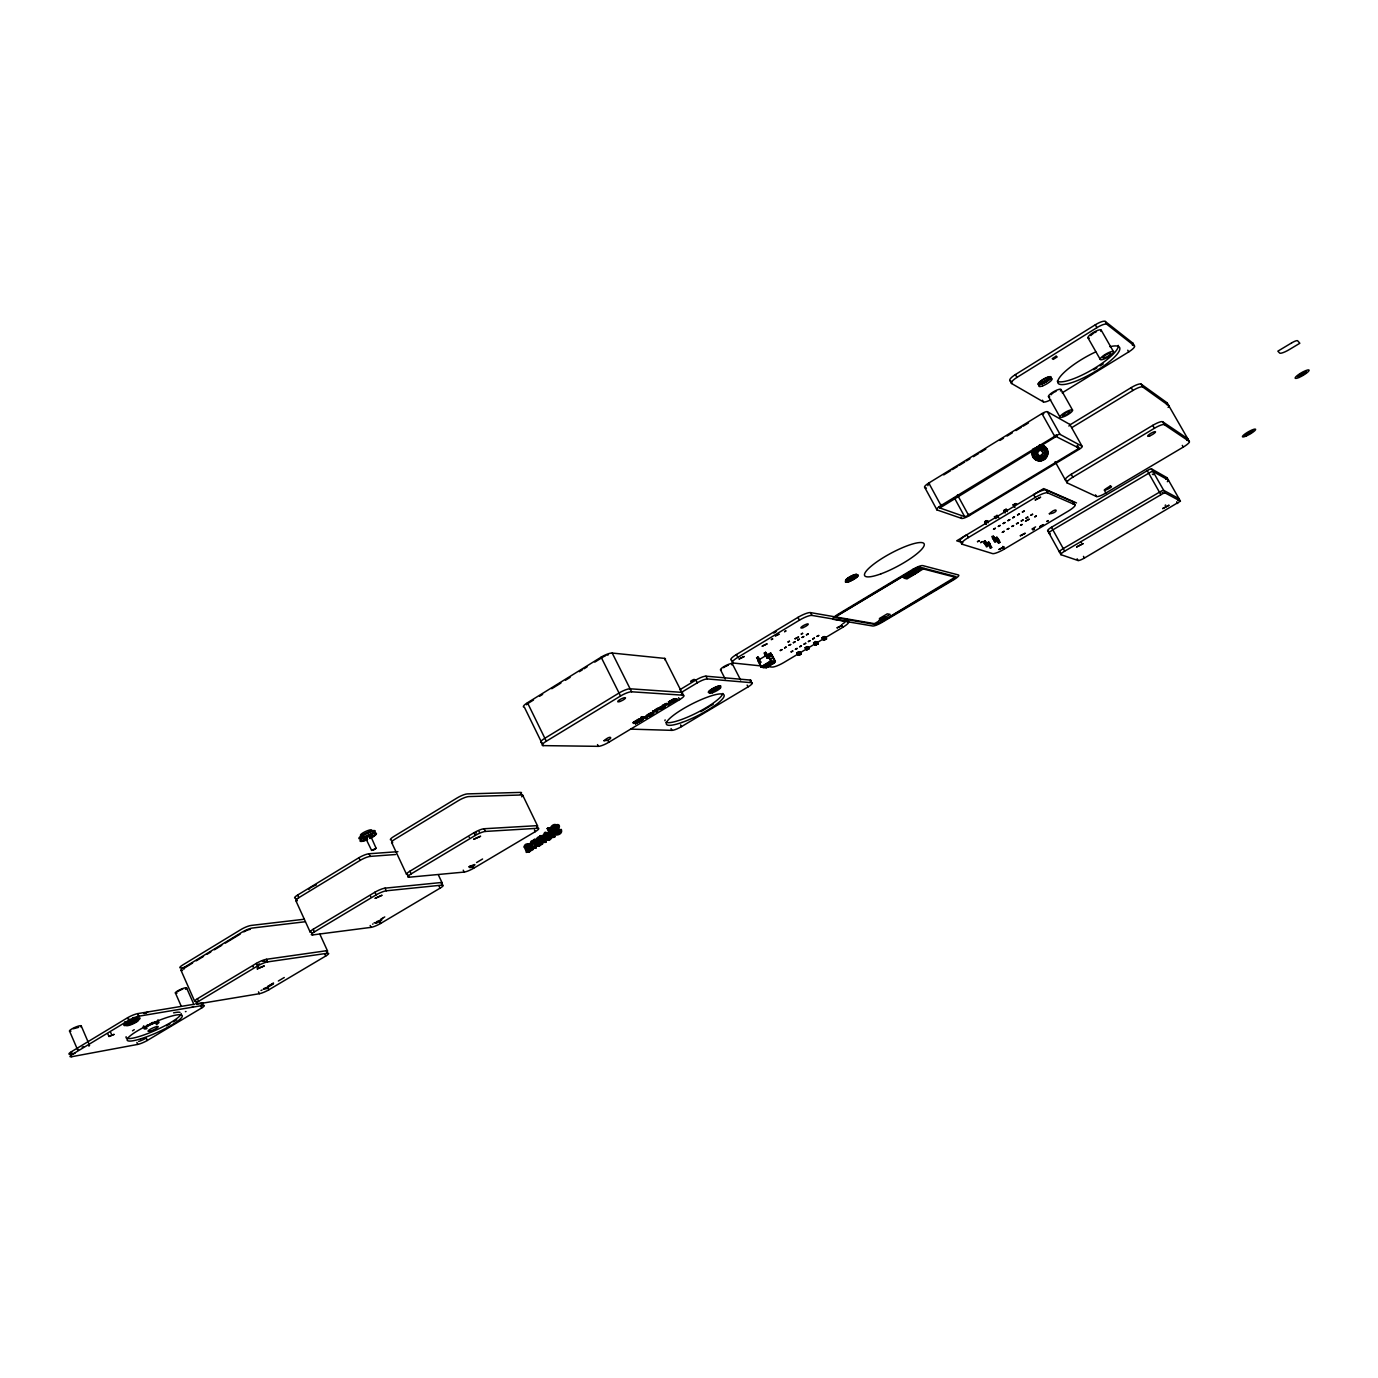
<?xml version="1.0" encoding="UTF-8"?>
<svg xmlns="http://www.w3.org/2000/svg" width="1378" height="1378" viewBox="0 0 1378 1378"><rect width="100%" height="100%" fill="white"/><g stroke="black" fill="none" stroke-linecap="round" stroke-linejoin="round"><path stroke-width="1.5" d="M653.964 713.184L649.606 716.009L646.316 716.457L653.568 712.237M525.38 846.075L525.552 847.194M1029.125 519.299L1025.439 521.142L1029.09 519.179M369.476 836.101L370.665 836.05L376.125 848.297L373.869 849.864L371.595 850.381L365.738 838.358L366.91 837.221M544.103 839.391L547.428 838.479L545.051 838.651C555.627 846.04 543.793 821.581 543.432 838.1M369.27 837.169L370.269 836.446M1039.822 526.568L1043.404 524.605L1039.942 526.672M371.595 850.381L376.125 848.297M546.48 839.219C549.581 842.664 553.87 836.687 550.666 833.914M143.915 1013.519L147.67 1012.124M767.236 666.108L765.548 666.986L767.133 665.97M773.833 633.157L775.194 632.037M768.321 666.435L771.99 663.955L765.031 665.85L771.611 662.611M778.914 634.242L775.297 635.93L778.897 634.121M795.037 638.72L798.534 636.912M798.534 637.136L795.123 638.841M643.354 719.574L635.396 723.777L642.01 720.229M647.247 714.993C651.605 711.031 652.431 714.82 647.608 715.664M654.912 710.342L657.771 708.619L662.043 708.671L659.941 708.568M655.273 711.048L662.043 708.671M662.387 705.846L665.247 704.124L669.501 704.175L667.038 704.055M633.053 722.52L638.651 719.04L641.459 719.247M633.398 723.209L640.736 719.299L634.793 722.503M806.974 646.799L808.92 647.626C807.129 650.812 804.821 646.868 807.939 646.885M1079.06 448.298L966.77 516.113L964.634 516.647L939.865 507.965L1056.065 436.533L1079.06 448.16L1077.51 445.421M154.767 1021.821L152.321 1023.578M652.225 713.201L647.729 715.905L653.293 712.891M652.569 713.925L648.315 715.974L653.396 712.857L652.621 711.203L656.41 712.064L657.22 710.652L655.205 710.548L659.321 708.568M668.278 702.022L673.859 698.853A6.804 1.43 -26.8 0 1 674.255 698.835L675.806 698.922A5.753 1.206 -26.8 0 0 676.891 698.818M668.64 702.728L673.859 698.853M674.255 699.903L671.844 701.54A15.279 3.204 -26.7 0 0 673.653 700.265L673.274 699.576A15.279 3.221 -26.7 0 1 671.344 700.851L670.983 701.092A7.562 1.585 -26.8 0 0 670.431 701.471L669.639 702.108M674.6 700.644L671.448 702.504M634.397 721.848L640.374 718.61M669.57 701.402L673.136 699.559M669.915 702.108L673.497 700.265M977.45 541.571L979.362 540.727M982.273 541.761L980.568 542.674L982.238 541.537M993.504 529.204L995.347 528.187M984.185 543.449L986.183 542.364M995.347 528.446L993.641 529.341M986.252 542.536L984.667 543.518L985.838 542.501M998.292 526.327L1000.135 525.328M1000.135 525.569L998.413 526.482M1003.081 523.468L1004.924 522.451M987.94 544.637C990.455 541.881 988.56 545.585 990.317 548.117L991.609 547.342L990.317 548.117M992.522 538.471L994.52 537.403M1004.993 522.641L1003.218 523.623M994.485 537.661L993.056 538.522L993.9 537.299M1007.886 520.591L1009.73 519.575M1009.798 519.764L1007.973 520.746M1012.692 517.715L1014.535 516.698L1012.813 517.87M1002.323 532.356L1004.045 531.219M1004.114 531.391L1002.357 532.356M1017.515 514.821L1019.358 513.805M1019.427 513.994L1017.636 514.976M1008.851 528.566L1006.991 529.359L1008.782 528.394M1022.338 511.927L1024.198 510.911M1024.181 511.169L1022.493 512.082M1013.588 525.741L1011.728 526.517L1013.519 525.552M1016.447 523.726L1018.273 522.727M1018.359 522.882L1016.568 523.864M1021.201 520.884L1023.027 519.885M1023.079 520.057L1021.322 521.039M1025.973 518.042L1027.799 517.026M1027.85 517.215L1026.042 518.197M1030.744 515.183L1032.57 514.183M1032.622 514.373L1030.899 515.338M78.615 1027.333L73.327 1028.763M759.64 659.304L757.779 660.234L759.588 659.097M765.41 655.446L767.908 654.498M762.516 666.539L764.204 665.66M772.093 655.239L771.112 655.876M764.273 665.832L762.654 666.676M763.119 667.589L764.669 666.556M764.756 666.711L763.154 667.572M765.462 666.831L768.7 664.609M769.355 662.422L771.043 661.561L769.527 662.577M780.206 650.45L781.912 649.555M765.927 667.744L768.218 666.659M769.837 663.335L771.525 662.594M781.981 649.744L780.379 650.605M767.615 667.107L766.099 667.882M772.283 662.749L773.971 661.871M784.564 647.849L786.27 646.954L784.685 648.004M772.748 663.645L774.436 662.784M774.04 662.06L772.421 662.904M774.436 663.025L772.851 663.8M793.28 642.613L794.985 641.717M795.037 641.907L793.435 642.768M979.345 540.744L977.588 541.726M797.638 639.995L799.343 639.099M799.412 639.289L797.793 640.15M802.013 637.377L803.718 636.481M791.075 651.794L792.763 650.933M803.718 636.739L802.134 637.532M806.388 634.741L808.111 633.846M792.763 651.174L791.161 651.949M795.382 649.227L797.07 648.349M808.197 634.018L806.543 634.896M797.07 648.59L795.468 649.382M799.688 646.644L801.376 645.765M641.872 719.902L640.684 720.298L642.768 719.247L633.553 723.467M801.428 645.955L799.774 646.799M803.994 644.06L805.682 643.181M805.751 643.371L804.08 644.215M808.318 641.476L810.006 640.598M810.075 640.787L808.473 641.631M812.658 638.892L814.346 638.014M814.415 638.169L812.796 639.03M816.982 636.291L818.687 635.413M998.602 543.173L996.828 539.676C998.172 536.972 993.762 542.587 999.894 542.398C998.809 537.506 997.414 540.176 995.45 537.644M818.739 635.602L817.102 636.447M1034.757 516.733L1036.187 515.923M1036.273 516.095L1034.895 516.871M669.949 702.866L670.793 702.177A7.562 1.567 -26.8 0 1 671.275 701.85L671.362 700.851M772.679 639.082L771.215 639.599L772.61 638.892M784.599 631.555L786.028 630.814L784.685 631.71M801.204 633.983L802.564 633.26M802.651 633.432L801.393 634.121M928.152 484.694L927.842 485.676M675.203 698.887L676.012 700.231L677.339 699.456L669.725 702.573M670.139 703.28L676.012 700.231M1020.564 525.173L1021.976 524.398M1022.045 524.605L1020.65 525.345M1032.845 529.669L1034.223 528.911M1034.292 529.1L1032.932 529.824M1046.815 521.366L1048.193 520.608M1048.245 520.798L1046.918 521.521M641.545 719.643L640.425 720.091A13.435 2.773 -26.6 0 0 638.496 721.09L637.893 721.417A11.851 2.48 -26.6 0 1 636.085 722.348L634.948 722.744M788.027 641.872L789.405 641.183M789.456 641.356L788.13 642.045M674.066 700.145L674.1 700.093A11.989 2.515 -26.7 0 1 672.343 701.488L671.448 702.039M558.9 829.435C561.518 834.672 552.32 836.136 555.248 830.521A11.592 10.438 86.5 0 1 556.436 829.211L556.815 828.798A10.094 9.06 87.4 0 0 557.935 827.592C559.623 825.198 554.128 824.819 554.232 827.902C547.273 831.279 556.695 821.426 555.558 827.713A10.111 9.078 87.4 0 1 554.438 828.936L554.059 829.332A11.61 10.456 86.5 0 0 552.871 830.658C549.719 837.135 563.55 836.119 561.432 829.763C558.59 828.264 556.178 833.535 557.384 833.724C560.45 833.897 562.069 827.92 557.866 830.038M177.951 991.523L179.726 990.351M761.276 666.952L770.715 661.268L767.425 654.705L765.513 655.618M648.228 715.974L651.863 713.58M988.078 544.792L989.869 543.569L988.457 541.83M998.103 538.953L996.88 539.676M723.588 667.693L725.551 666.384M671.034 701.454L671.999 700.782A11.989 2.515 -26.7 0 0 673.739 699.593L674.497 700.334M989.714 543.983L988.353 544.534L989.662 543.552L988.629 541.881M666.797 704.072L661.991 706.793L662.267 705.415L666.435 703.366M928.548 484.333L929.564 483.592M469.243 866.9C469.829 870.207 481.645 860.251 469.243 866.9A4.806 0.878 -25.6 0 0 470.794 866.004M757.917 660.424L767.425 654.705M771.852 655.205L770.371 656.083M761.173 666.763L770.664 661.061M1165.909 479.217L1167.08 477.735L1151.526 468.882L1149.579 469.295L1051.448 527.292A6.046 1.189 -28.8 0 0 1047.745 530.875L1060.922 554.679L1078.078 560.519A5.891 1.051 -28.7 0 0 1084.417 558.056L1180.446 501.144L1165.202 492.962L1162.929 493.548L1064.677 551.166A6.063 1.12 -28.7 0 0 1060.922 554.679M768.872 666.366L765.806 667.314L775.297 661.612M1167.321 481.714L1168.51 480.233L1152.99 471.448L1151.043 471.879L1052.861 529.841A6.046 1.171 -28.8 0 0 1049.158 533.424L1050.277 533.837M770.388 655.79L772.059 655.032L775.383 661.423L771.353 660.803M540.865 837.738L540.21 839.288L542.467 844.111L539.091 844.869C536.076 841.855 535.026 836.17 540.848 836.601M1177.759 500.042L1179.017 498.647L1163.738 490.379L1161.809 490.826L1063.248 548.599A6.063 1.12 -28.7 0 0 1059.51 552.113L1060.612 552.509M263.336 989.215C270.794 988.302 269.054 985.856 263.577 988.732M775.142 661.474L770.664 652.862M693.823 680.387C696.872 677.046 686.537 683.333 692.479 681.145M769.992 664.162L771.542 662.697L769.923 663.49M634.982 723.071L640.856 720.263L635.327 723.777M1050.708 399.792A8.681 2.084 -29.7 0 1 1043.422 401.911L1011.607 383.515L1010.022 380.707A9.112 2.325 -29.8 0 1 1015.397 374.575L1095.303 324.795A9.319 2.36 -30.4 0 1 1105.225 321.418L1132.888 343.174L1134.456 345.895A8.871 2.119 -30.3 0 1 1128.72 351.907L1062.18 392.833M1011.607 383.515A9.112 2.308 -29.8 0 1 1016.981 377.4L1096.94 327.637A9.336 2.36 -30.4 0 1 1106.844 324.278L1134.456 345.895M527.464 702.746L601.118 657.168A9.095 2.17 -26.6 0 1 612.211 653.051L664.644 658.391L683.264 695.201A8.681 1.809 -26.8 0 1 679.612 699.645L608.766 742.294A8.561 1.774 -26.4 0 1 598.379 746.342L543.156 745.619L524.432 707.31A8.974 2.101 -26 0 1 527.464 702.746L546.308 741.226A9.026 1.946 -26.1 0 0 543.156 745.619M533.51 700.007L528.98 702.814A5.615 1.309 -26 0 0 527.86 703.572M539.59 696.252L542.622 694.374M551.751 688.724L560.915 683.057M565.514 680.215L570.113 677.373M579.346 671.672L582.429 669.76M583.979 668.812L587.062 666.9M594.796 662.112L602.548 657.306A5.684 1.361 -26.6 0 1 605.442 655.807M1093.736 369.804L1096.905 367.84M1100.075 365.893L1103.244 363.93M928.789 483.041L1041.94 413.607A4.978 1.171 -29.6 0 1 1047.332 411.695L1069.793 424.407L1082.109 446.317A4.806 1.051 -29.4 0 1 1079.112 449.349L969.475 515.527A7.011 1.533 -28.7 0 1 961.689 518.421L936.971 509.912L924.81 487.519A7.234 1.705 -28.8 0 1 928.789 483.041L941.002 505.502A7.252 1.636 -28.7 0 0 936.971 509.912M943.706 474.91L950.682 470.639M952.422 469.571L957.658 466.35M959.415 465.282L964.669 462.061M966.426 460.975L969.94 458.822M973.454 456.669L978.725 453.431M980.481 452.346L985.77 449.107M999.928 440.426L1003.494 438.238M1007.042 436.068L1012.382 432.778M1015.948 430.591L1021.305 427.318M1023.096 426.215L1028.47 422.925M546.308 741.226L620.531 696.011A9.129 2.015 -26.6 0 1 631.606 691.79L683.264 695.201M295.564 898.249A7.923 1.585 -24.7 0 1 297.596 895.063L358.9 857.736A7.992 1.636 -25 0 1 369.011 853.757L397.915 851.673M1070.275 424.682L1131.183 387.614A9.388 2.119 -30 0 1 1141.087 384.083L1167.149 402.841L1189.317 441.46A8.974 1.757 -29.6 0 1 1183.271 447.092L1105.862 493.031A8.785 1.722 -29.1 0 1 1096.509 496.562L1067.106 482.886L1065.487 480.009A9.215 1.929 -29.2 0 1 1071.206 474.308L1152.749 425.371A9.422 1.964 -29.7 0 1 1162.636 421.737L1187.733 438.686A8.974 1.774 -29.6 0 1 1187.026 440.409M941.002 505.502L1054.67 436.344A4.978 1.12 -29.4 0 1 1060.061 434.397L1082.109 446.317M297.114 900.833A7.923 1.585 -24.7 0 1 298.802 897.681L360.123 860.389A7.992 1.619 -25 0 1 370.234 856.393L395.589 854.515M1071.895 427.559L1132.837 390.508A9.388 2.101 -29.9 0 1 1142.741 386.977L1168.733 405.597A8.94 1.895 -29.8 0 1 1168.079 407.388M184.497 968.028A4.892 0.93 -24.1 0 1 185.358 967.442L192.593 963.05M196.227 960.845L203.496 956.418M207.148 954.196L210.8 951.991M214.451 949.769L221.772 945.308M225.441 943.069L240.185 934.112M775.125 661.733L766.202 667.141M770.147 665.677L772.076 663.679L769.131 664.661M197.967 1003.615L201.825 1002.977L202.91 1005.44A7.476 1.292 -24.3 0 1 201.722 1007.938L147.308 1040.459A7.424 1.257 -24.1 0 1 137.748 1044.403L71.759 1056.702L70.657 1054.153A7.803 1.378 -23.7 0 1 71.363 1051.741L127.586 1017.739A7.837 1.412 -23.9 0 1 137.731 1013.622L194.109 1004.252M71.759 1056.702A7.803 1.361 -23.7 0 1 72.448 1054.308L128.705 1020.323A7.837 1.412 -24 0 1 138.851 1016.189L202.91 1005.44M846.712 620.634A10.301 2.119 -27.7 0 0 846.747 618.877L848.159 621.564A10.301 2.101 -27.7 0 1 842.923 627.214L783.91 662.474A10.18 2.067 -27.4 0 1 772.042 667.073L733.027 663.007L731.597 660.217A10.611 2.256 -27.2 0 1 736.386 654.55L797.983 617.361A10.748 2.308 -27.6 0 1 810.505 612.607L877.373 624.165L955.075 577.21L917.782 567.495L839.047 614.743A4.341 0.896 -27.8 0 0 836.859 617.155M679.785 689.775L695.873 680.06A8.44 1.791 -27 0 1 705.949 676.185L750.39 680.077L751.751 682.713A8.061 1.619 -27.1 0 1 748.047 686.899L681.455 726.637A7.958 1.585 -26.7 0 1 671.964 730.357L630.607 729.117M108.948 1036.463L113.978 1034.413L108.948 1036.463L107.846 1033.913M733.027 663.007A10.611 2.239 -27.2 0 1 737.833 657.358L799.447 620.169A10.748 2.291 -27.6 0 1 811.969 615.415L848.159 621.564M681.18 692.531L697.285 682.833A8.44 1.774 -27 0 1 707.362 678.941L751.751 682.713M640.891 717.421L642.751 716.732L641.924 718.145L640.891 717.421L642.751 716.732M641.252 718.127L643.388 716.767L647.195 717.611L642.579 718.179L642.079 716.715M660.096 706.69L665.023 706.88L662.749 706.07L669.501 704.175M642.579 718.179L643.388 716.767M651.329 712.874L647.815 715.923M647.884 715.268L653.051 712.168M646.85 716.904L646.024 718.317M652.621 711.203L657.22 710.652M658.787 709.274L661.681 707.965M664.678 706.173L663.851 707.586L665.023 706.88M669.157 703.469L668.33 704.881M987.01 520.677C989.99 526.689 987.165 517.37 984.667 521.986L985.856 522.4M1003.684 510.549L1006.922 509.722M987.13 520.729L984.908 522.055L986.097 524.398M1006.147 509.309L1003.907 510.652L1006.112 509.429L1007.215 511.6M1015.689 503.556L1013.45 504.899L1016.464 503.986M1042.836 414.106L1043.852 413.641M985.029 522.09L988.181 521.091M765.272 654.619C768.717 652.5 764.17 656.583 764.222 652.965M995.105 517.887L994.468 516.698L997.534 515.51M756.763 657.616L757.762 659.218L759.054 658.65L757.728 656.858M1004.596 510.911L1007.18 509.688M1014.139 505.175L1016.602 503.917M995.726 518.541L994.916 517.766L998.24 516.733M997.62 517.456L998.826 517.611M326.31 950.751L327.447 953.249A7.545 1.309 -24.9 0 1 325.742 956.022L268.865 989.783A7.493 1.275 -24.7 0 1 259.34 993.71L197.312 1004.028L196.176 1001.427A7.855 1.395 -24.3 0 1 197.398 998.757L256.325 963.394A7.906 1.43 -24.6 0 1 266.436 959.295L326.31 950.751A7.545 1.326 -24.9 0 1 327.258 951.578M441.063 882.54L442.252 885.089A7.648 1.378 -25.4 0 1 440.03 888.19L380.604 923.467A7.596 1.344 -25.1 0 1 371.061 927.36L312.651 934.921L311.462 932.286A7.958 1.481 -24.8 0 1 313.202 929.254L374.919 892.221A8.01 1.516 -25.1 0 1 385.03 888.155L441.063 882.54A7.648 1.395 -25.4 0 1 441.701 883.574M409.886 871.223L473.963 832.76A8.13 1.585 -25.6 0 1 484.074 828.746L536.714 825.68L537.954 828.264A7.751 1.447 -25.9 0 1 535.284 831.657L473.688 868.226A7.682 1.395 -25.6 0 1 464.145 872.085L408.921 877.235L407.681 874.565A8.061 1.533 -25.3 0 1 409.886 871.223L411.144 873.893A8.061 1.533 -25.3 0 0 408.921 877.235M771.284 654.412L769.94 655.256L769.251 653.551M771.353 654.567L770.164 655.291L769.475 653.585M767.201 658.184L768.407 657.461M968.355 537.575L1035.205 497.475A11.368 2.377 -29 0 1 1047.607 492.842L1074.823 504.658A10.886 2.153 -28.9 0 1 1068.071 511.221L1004.304 549.099A10.697 2.119 -28.6 0 1 992.539 553.594L961.982 544.172L960.432 541.33A11.162 2.343 -28.6 0 1 966.788 534.716L968.355 537.575A11.179 2.325 -28.6 0 0 961.982 544.172M759.674 662.904L760.88 662.181L758.83 658.615M920.676 568.253L904.071 578.209L907 578.898L924.156 568.356M197.312 1004.028A7.855 1.378 -24.3 0 1 198.553 1001.358L257.497 966.012A7.906 1.43 -24.6 0 1 267.608 961.896L327.447 953.249M312.651 934.921A7.958 1.464 -24.8 0 1 314.408 931.89L376.142 894.873A8.027 1.499 -25.1 0 1 386.271 890.808L442.252 885.089M411.144 873.893L475.255 835.464A8.13 1.567 -25.6 0 1 485.366 831.434L537.954 828.264M1067.106 482.886A9.215 1.912 -29.2 0 1 1072.825 477.201L1154.419 428.282A9.422 1.946 -29.7 0 1 1164.307 424.648L1189.317 441.46M771.714 658.288L773.024 657.823M771.766 658.787L772.972 658.064L770.44 652.845M166.514 1025.904L169.907 1023.888M173.301 1021.856L176.694 1019.806M796.656 652.827L800.118 651.863L801.204 653.93L798.74 651.691L796.949 652.862M808.955 647.643L807.198 646.575L805.062 647.832L807.077 648.728M817.809 643.819L816.723 641.735L813.537 642.734L814.915 642.923M807.232 646.644L805.062 647.901L806.423 648.073M813.812 642.785L815.793 641.597L816.982 643.698L814.966 644.99M825.164 638.703C824.044 642.131 819.738 636.825 824.285 636.533L825.474 638.634M800.015 651.828L797.776 652.965L799.102 655.17L801.169 654.033L799.206 655.205L796.639 652.948L798.051 653L797.018 653L798.844 655.032M806.251 647.867L808.49 646.747L805.544 648.728M816.689 643.767L818.067 643.853L816.982 641.769L814.639 642.889L815.69 645.076M700.782 711.703L709.067 706.759M710.445 705.932L713.218 704.279M992.66 538.626C994.675 534.233 995.76 543.776 992.677 538.195M994.055 537.558L992.763 538.333L991.85 536.455M797.81 655.032L800.067 653.895L798.086 655.067M805.699 648.693L806.337 649.813L809.248 648.659L808.697 647.539M814.691 644.956L816.844 643.784M825.336 638.72L826.524 638.892L824.526 640.081L823.097 637.825L825.353 636.688L826.542 638.789L823.183 639.892L822.253 637.825M806.337 649.813L809.248 648.659M815.793 645.111L817.774 643.922M826.249 638.858L823.372 639.788M814.587 644.921L818.05 643.957M985.477 544.982L986.941 544.276L985.735 545.188M995.26 539.298C992.505 538.884 994.899 543.707 996.328 541.227L995.105 539.246M996.656 539.625L997.948 538.609L996.742 536.886M985.649 545.033L984.374 543.225L985.718 542.536L988.009 546.205L986.527 546.911L985.563 545.137M997.414 541.244L998.929 540.641L997.465 541.347M998.447 543.121L999.894 542.398M1031.95 529.049L1035.584 526.878M874.496 623.666L890.102 614.381L887.26 613.847L879.422 618.515L885.141 619.549M267.573 986.545L273.085 983.272M381.138 919.057L384.755 916.921M267.918 986.562L269.037 985.907M269.916 985.373L273.585 983.186M380.931 919.402L382.671 918.368M476.564 862.576L482.576 858.994M1109.738 486.434C1118.058 485.332 1093.288 496.063 1110.444 485.9M266.436 988.043A7.493 1.292 -24.6 0 0 267.745 987.303L273.257 984.047M278.322 981.033L284.264 977.502M1298.076 376.538L1306.086 371.802A4.651 0.896 -30.2 0 0 1299.867 374.523A4.651 0.896 -30.2 0 0 1300.246 376.108A4.651 0.896 -30.2 0 0 1306.12 371.871M547.187 828.505L550.545 827.765L550.184 829.625L547.807 829.763L547.187 828.505L550.545 827.765M547.807 829.763L551.166 829.039M533.562 839.77L536.404 840.528L533.562 839.77L536.834 839.081L538.006 841.51M539.78 836.084L542.605 836.842L539.78 836.084L543.035 835.395L543.638 836.618M548.392 830.986L551.751 830.245L554.921 836.756L553.922 837.342L551.562 837.497L548.392 830.986L551.751 830.245M535.956 839.598L536.834 839.081M542.157 835.929L543.035 835.395M549.185 835.137L544.172 836.859L546.549 836.704M548.168 835.74L543.587 838.392L549.202 836.308M549.753 835.981L547.927 835.826A2.394 2.136 86.7 0 1 544.81 838.944M525.896 850.605A4.892 4.358 86.2 0 1 526.482 852.362L529.807 851.57A2.687 2.394 86.2 0 0 529.617 850.657L531.064 848.951L530.444 846.471A6.442 5.753 86.2 0 1 530.926 846.299L532.614 846.54M534.009 840.683C528.497 839.443 530.444 846.66 532.89 848.538L536.249 847.78L533.975 842.802L534.94 841.252M533.665 841.252A2.911 2.601 86.6 0 1 534.802 842.819L536.61 846.333L539.969 845.575L538.609 842.733M539.091 844.869L542.467 844.111M541.485 844.68L539.074 839.512L539.745 837.652A2.911 2.601 86.7 0 1 541.02 839.133L542.829 842.664L546.188 841.906L543.828 837.032M551.562 837.497L554.921 836.756M526.396 852.379L529.807 851.57M532.89 848.538L536.249 847.78M536.61 846.333L539.969 845.575M542.829 842.664L546.188 841.906M1245.333 435.241L1250.139 433.312L1252.757 430.797L1245.247 435.155L1252.602 430.763M880.818 622.115L876.201 623.958M376.694 921.83C370.527 927.067 390.37 915.905 376.849 921.589M765.617 667.038L769.613 664.179M470.225 866.107L469.226 866.624M640.667 719.299L634.931 721.969L635.74 721.641A11.851 2.48 -26.6 0 0 637.532 720.711L638.135 720.384A13.435 2.773 -26.6 0 1 640.081 719.385L642.906 718.541M258.272 964.497L259.46 963.911M725.879 666.211L728.342 665.161M146.791 1012.658L144.793 1013.467M775.573 631.847L776.451 631.451M554.404 828.85C549.012 826.903 561.724 820.737 559.055 828.075C555.61 829.745 557.16 833.948 554.542 833.811C551.097 831.347 558.004 829.401 556.97 826.473C555.696 820.892 547.342 828.591 552.044 829.005M529.72 850.691C523.468 851.466 536.369 851.621 532.976 846.85M367.702 836.859L369.442 836.17M560.226 829.883L561.294 829.418M180.311 990.059L182.723 989.111M527.619 846.815L528.05 846.643A6.442 5.77 86.2 0 1 528.532 846.488L530.186 846.574A12.884 11.506 87 0 1 528.101 847.315L525.69 847.47A12.902 11.524 87 0 0 527.619 846.798M374.937 922.674L374.11 922.795M527.912 847.814C530.323 849.881 533.854 849.141 530.392 847.591A10.128 9.043 86.8 0 1 528.515 848.176L526.12 848.331M149.479 1024.819L146.723 1025.37M767.408 666.969L766.495 667.09M149.599 1024.371L152.476 1022.424M369.27 836.153L370.613 836.015M647.643 715.871L645.955 715.75L652.896 712.15M366.72 838.237L365.859 838.496M70.657 1054.153L74.963 1053.36M185.444 967.339L181.379 967.907A7.837 1.499 -24.1 0 1 182.551 965.1L241.081 929.461A7.872 1.55 -24.4 0 1 251.192 925.43L304.262 919.229M634.5 722.055L633.243 722.778M305.399 921.727L252.363 928.031A7.889 1.533 -24.4 0 0 242.252 932.062L183.687 967.683A7.837 1.499 -24.1 0 0 182.516 970.474M550.993 829.522L553.353 829.367M659.494 707.861C657.84 707.19 653.051 711.341 655.05 710.514M541.433 836.515L542.605 836.842M535.232 840.184L536.404 840.528M674.255 698.835L676.15 699.628A5.753 1.206 -26.8 0 0 677.253 699.524M642.217 717.473L647.195 717.611M674.789 699.559L674.669 699.542A6.804 1.43 -26.8 0 0 674.393 699.542M655.36 710.566L657.582 711.358M660.441 707.396L663.851 707.586M761.087 666.952L765.152 667.555L761.173 667.141L757.814 660.63M772.024 654.929L768.08 654.464L771.456 660.992M823.338 637.98L821.994 637.79L825.456 636.722M901.729 576.865L905.001 577.658M909.446 572.507L915.268 573.954M962.843 542.725L956.711 540.813L1043.697 488.57L1076.494 502.936M985.821 522.52L984.633 522.107L985.856 524.329M994.95 517.835L995.863 518.162L994.468 516.698M924.81 487.519L926.429 488.122M1047.745 530.875L1048.865 531.288M1151.44 468.847L1165.202 492.962M1007.249 511.479L1006.026 509.24M1004.838 510.997L1003.649 510.687L1005.096 512.995M1014.776 507.293L1013.192 504.934L1015.81 503.59M1035.205 497.475L1033.603 494.581A11.368 2.377 -29 0 1 1046.005 489.965L1073.29 501.902L1074.823 504.658M1065.487 480.009L1067.416 480.922M1162.05 492.48L1163.032 492.997M1152.335 474.153L1153.317 474.704M540.228 837.014L537.782 839.047L540.09 844.283M1010.022 380.707L1012.107 381.913M1248.365 432.485L1249.725 433.57M759.433 662.715L760.708 662.077M1301.452 373.49L1302.71 374.85M550.545 833.759C548.013 830.331 543.5 834.93 545.809 837.927M765.651 652.259L766.685 653.93M765.427 652.242L768.579 657.564L767.374 658.288L765.307 654.671L766.891 657.737M764.446 652.983L765.513 654.688M757.952 656.893L758.968 658.495M756.539 657.582L757.848 659.373L758.985 658.546M987.337 542.656L988.508 544.534M987.165 542.587L988.422 544.396M997.81 538.591L998.705 540.469M1127.755 350.219L1128.72 351.907M1182.29 445.37L1183.271 447.092M1105.225 321.418L1106.844 324.278M1141.087 384.083L1142.741 386.977M1162.636 421.737L1164.307 424.648M1101.177 330.117L1113.527 351.734A7.665 1.86 -30.2 0 1 1104.398 358.917A7.665 1.86 -30.2 0 1 1102.779 356.127A7.665 1.86 -30.2 0 1 1113.527 351.734M1095.303 324.795L1096.94 327.637M1131.183 387.614L1132.837 390.508M1152.749 425.371L1154.419 428.282M1087.983 337.851L1100.281 359.451M1167.08 477.735L1180.395 501.11M1176.709 501.799L1177.69 503.521M1147.168 470.518L1160.844 494.633M1060.974 389.526L1072.549 410.076A7.2 1.671 -29.6 0 1 1063.833 416.69A7.2 1.671 -29.6 0 1 1062.49 414.123A7.2 1.671 -29.6 0 1 1072.549 410.076M1104.898 491.326L1105.862 493.031M1078.354 447.988L1079.112 449.349M1076.769 446.179L1078.302 448.918M1048.503 396.64L1060.026 417.189M1042.491 400.223L1043.422 401.911M1095.544 494.857L1096.509 496.562M1047.332 411.695L1060.061 434.397M1056.099 434.914L1056.892 436.326M1054.756 435.396L1055.548 436.809M1041.94 413.607L1054.67 436.344M1015.397 374.575L1016.981 377.4M1071.206 474.308L1072.825 477.201M1055.117 461.63L1065.228 479.751M807.818 647.436L808.438 648.556M1083.47 556.35L1084.417 558.056M1046.005 489.965L1047.607 492.842M1077.131 558.813L1078.078 560.519M1051.448 527.292L1064.677 551.166M1013.416 505.037L1014.656 507.259M997.293 516.337L997.81 517.284M1002.822 546.377L1004.304 549.099M993.9 540.176L994.864 541.95M990.472 545.516L991.609 547.342M985.821 542.45L984.495 543.19L983.53 541.416M968.734 514.183L969.475 515.527M957.452 494.926L968.527 515.2M954.299 497.699L964.634 516.647M960.948 517.06L961.689 518.421M941.26 504.451L942.035 505.864M939.245 506.656L940.003 508.069M757.607 659.287L761.466 666.814M841.51 624.544L842.923 627.214M996.845 515.269L997.483 516.457M825.164 636.791L826.18 638.72M810.505 612.607L811.969 615.415M823.079 637.945L824.165 640.012M815.621 641.58L816.706 643.664M815.965 645.111L813.881 642.923M797.983 617.361L799.447 620.169M799.843 651.828L800.928 653.895M799.016 651.725L800.084 653.792M796.915 652.983L797.983 655.05M736.386 654.55L737.833 657.358M747.117 685.09L748.047 686.899M732.286 663.765L740.675 680.095M720.556 669.897L725.207 678.975M705.949 676.185L707.362 678.941M695.873 680.06L697.285 682.833M528.756 848.641L529.531 849.554L528.325 850.415A4.875 4.358 86.2 0 1 528.894 852.155M678.631 697.699L679.612 699.645M680.56 724.845L681.455 726.637M671.052 728.566L671.964 730.357M612.211 653.051L631.606 691.79M601.118 657.168L620.531 696.011M607.905 740.537L608.766 742.294M597.518 744.585L598.379 746.342M526.31 848.745L528.187 850.123L526.964 847.556A5.77 5.167 86.5 0 1 526.654 846.815M549.564 828.35L550.184 829.625M550.769 830.831L553.922 837.342M806.595 648.797L807.129 649.916M548.186 827.92L548.806 829.194M549.391 830.4L552.544 836.928M522.675 795.175L537.541 825.87M545.206 842.492L543.483 838.926A2.911 2.601 86.6 0 0 542.277 837.393M540.658 835.568L543.81 842.079M534.44 829.9L535.284 831.657M537.282 842.613L538.987 846.161M534.44 839.236L537.592 845.765M535.284 848.348C533.82 840.356 529.324 839.323 533.872 847.952M484.074 828.746L485.366 831.434M473.963 832.76L475.255 835.464M472.775 866.314L473.688 868.226M463.249 870.173L464.145 872.085M438.497 875.185L442.08 882.764M439.134 886.295L440.03 888.19M993.142 535.68L994.055 537.317M989.662 543.793L990.558 545.43M984.994 540.71L985.752 542.329L984.822 540.658M391.61 842.423L406.544 874.324M527.963 847.005L527.774 845.903A2.256 2.015 86.4 0 1 530.909 845.076M369.011 853.757L370.234 856.393M385.03 888.155L386.271 890.808M358.9 857.736L360.123 860.389M374.919 892.221L376.142 894.873M379.501 921.124L380.604 923.467M370.182 925.482L371.061 927.36M319.817 934.077L327.533 950.992M324.881 954.162L325.742 956.022M297.596 895.063L298.802 897.681M313.202 929.254L314.408 931.89M296.373 899.197L296.959 900.506M295.77 900.489L310.136 931.993M525.914 850.605L524.553 847.728A5.788 5.185 86.5 0 1 524.243 846.988M266.436 959.295L267.608 961.896M267.745 987.303L268.865 989.783M256.325 963.394L257.497 966.012M258.496 991.85L259.34 993.71M197.398 998.757L198.553 1001.358M201.722 1007.938L200.637 1005.492A7.458 1.309 -24.3 0 0 201.825 1002.977M180.983 970.267L194.66 1001.272M186.633 988.026L194.005 1004.7M175.385 992.883L181.138 1006.009M137.731 1013.622L138.851 1016.189A8.923 1.602 -23.9 0 0 137.094 1016.533M146.395 1038.34L147.308 1040.459M127.586 1017.739L128.705 1020.323M136.904 1042.423L137.748 1044.403M110.585 1032.26L111.687 1034.809M69.537 1031.071L77.771 1050.191M81.216 1025.887L88.657 1043.232M71.363 1051.741L72.448 1054.308M146.705 1028.711A8.199 1.43 -24.1 0 1 146.137 1026.696A8.199 1.43 -24.1 0 1 157.075 1021.994A8.199 1.43 -24.1 0 1 156.282 1024.612M157.867 1019.927A8.199 1.43 -24.1 0 1 156.42 1022.028M146.43 1026.61A8.199 1.43 -24.1 0 1 143.812 1025.818M146.843 1028.126A6.218 1.085 -24.1 0 1 147.67 1026.248A6.218 1.085 -24.1 0 1 155.077 1022.993A6.218 1.085 -24.1 0 1 156.524 1023.871M145.775 1038.323A7.424 1.275 -24.1 0 1 138.661 1041.458M181.207 1013.571A30.144 5.254 -24.1 0 1 152.2 1031.743A30.144 5.254 -24.1 0 1 126.139 1036.721M132.495 1030.83A30.144 5.254 -24.1 0 1 134.252 1029.676M173.594 1012.83A30.144 5.254 -24.1 0 1 180.018 1012.348M137.025 1019.031A8.923 1.602 -23.9 0 1 126.053 1023.82M124.52 1022.149A8.923 1.602 -23.9 0 1 125.002 1021.821M128.74 1019.668A8.923 1.602 -23.9 0 1 129.549 1019.289M132.891 1017.86A8.923 1.602 -23.9 0 1 133.718 1017.55M70.95 1031.175A6.39 1.171 -23.6 0 1 70.95 1029.487A6.39 1.171 -23.6 0 1 78.615 1026.042A6.39 1.171 -23.6 0 1 80.682 1026.817M89.518 1045.213A6.408 1.12 -23.8 0 1 88.864 1046.126M77.874 1049.984A6.408 1.12 -23.8 0 1 78.512 1049.347M82.129 1047.228A6.408 1.12 -23.8 0 1 83.679 1046.539M177.142 993.004A6.149 1.12 -24.2 0 1 176.797 991.437A6.149 1.12 -24.2 0 1 184.6 987.957A6.149 1.12 -24.2 0 1 185.462 989.283M186.03 1011.504A6.167 1.085 -24.3 0 1 185.41 1011.659M192.334 1006.801A6.167 1.085 -24.3 0 1 193.041 1006.612M262.009 990.076A7.493 1.292 -24.6 0 1 260.993 990.455M262.423 961.086A4.944 0.896 -24.6 0 1 264.042 960.638M243.872 931.872A4.926 0.965 -24.4 0 1 250.193 929.358M183.997 969.216A4.892 0.93 -24.1 0 1 183.877 968.562M258.616 966.564A7.889 1.43 -24.6 0 1 257.186 967.115M252.932 966.96A7.889 1.43 -24.6 0 1 253.363 966.564M264.025 961.396A7.889 1.43 -24.6 0 1 265.144 961.138M266.712 961.138A7.889 1.43 -24.6 0 1 266.85 961.31M308.999 889.533A5.925 1.189 -24.7 0 1 309.327 888.741M310.136 888.035A5.925 1.189 -24.7 0 1 316.354 884.917M373.042 923.983A7.579 1.361 -25.1 0 1 372.577 924.138M370.527 896.682A7.992 1.516 -25.1 0 1 370.803 896.337M1132.888 343.174A8.871 2.136 -30.3 0 1 1132.337 345.103M1118.281 345.361A35.587 8.681 -30.1 0 1 1092.306 369.614A35.587 8.681 -30.1 0 1 1057.27 381.172M1109.91 346.705A35.587 8.647 -30.1 0 1 1103.02 366.445A35.587 8.647 -30.1 0 1 1057.942 382.981A35.587 8.647 -30.1 0 1 1095.717 351.907M1049.898 376.952A6.907 1.705 -29.9 0 1 1049.743 377.227M1048.916 378.209A6.907 1.705 -29.9 0 1 1039.563 383.36M1049.709 396.933A7.183 1.722 -29.8 0 1 1050.191 394.108A7.183 1.722 -29.8 0 1 1058.321 389.561A7.183 1.722 -29.8 0 1 1060.405 390.939M1051.156 394.78A4.151 0.999 -29.8 0 1 1053.533 392.644M1054.635 392.007A4.151 0.999 -29.8 0 1 1056.082 391.318M1089.309 338.161A7.648 1.929 -30.3 0 1 1093.546 332.356A7.648 1.929 -30.3 0 1 1100.833 331.392M1090.894 335.595A4.41 1.102 -30.3 0 1 1093.374 333.424M1094.545 332.735A4.41 1.102 -30.3 0 1 1096.078 332.012M520.402 794.296A7.734 1.567 -25.8 0 0 520.591 792.402L467.4 793.9A8.096 1.705 -25.5 0 0 457.289 797.845L393.643 836.601A8.027 1.654 -25.2 0 0 391.507 840.063M521.642 796.828A7.734 1.55 -25.8 0 0 521.831 794.968L468.675 796.57A8.096 1.705 -25.5 0 0 458.564 800.532L394.883 839.254A8.027 1.654 -25.2 0 0 392.747 842.716M362.397 838.513A9.043 1.929 -25 0 1 361.243 835.791A9.043 1.929 -25 0 1 373.869 830.538A9.043 1.929 -25 0 1 370.303 835.24M365.463 837.497A9.043 1.929 -25 0 1 364.636 837.807M367.478 839.667A9.043 1.912 -25 0 1 361.053 839.374A9.043 1.912 -25 0 1 374.85 833.087A9.043 1.912 -25 0 1 369.959 838.547M372.508 833.104A6.856 1.464 -25 0 1 370.045 834.81M365.222 837.066A6.856 1.464 -25 0 1 363.034 837.721M360.933 837.118A6.856 1.464 -25 0 1 366.996 833.156A6.856 1.464 -25 0 1 373.145 831.709M367.358 838.754A4.909 1.033 -25 0 1 364.343 838.41A4.909 1.033 -25 0 1 371.56 835.016A4.909 1.033 -25 0 1 369.993 837.531M361.708 835.568A6.218 1.326 -25 0 1 362.001 833.518A6.218 1.326 -25 0 1 369.459 830.056A6.218 1.326 -25 0 1 371.078 831.227M367.392 838.513A4.461 0.947 -25 0 1 364.584 838.237A4.461 0.947 -25 0 1 371.044 835.137A4.461 0.947 -25 0 1 370.131 837.187M367.495 839.34A8.216 1.74 -25 0 1 361.656 839.081A8.216 1.74 -25 0 1 374.196 833.346A8.216 1.74 -25 0 1 369.752 838.306M372.525 832.898A6.218 1.326 -25 0 1 369.821 834.93M364.894 837.152A6.218 1.326 -25 0 1 361.708 837.669M361.467 837.204A6.218 1.326 -25 0 1 361.691 836.808M362.776 835.809A6.218 1.326 -25 0 1 369.855 832.364M526.534 846.798A3.204 2.877 86.4 0 1 531.477 844.731M527.206 850.846A2.687 2.394 86.3 0 1 527.412 851.776M525.345 846.075A2.256 2.015 86.5 0 1 528.515 845.265M524.14 846.988A3.221 2.877 86.4 0 1 529.066 844.921M527.895 847.78A10.146 9.06 86.9 0 1 526.12 848.366M536.059 841.08A2.911 2.601 86.5 0 1 537.196 842.63M550.322 835.636A2.377 2.136 86.7 0 1 547.187 838.789M549.77 834.81A2.136 1.912 86.8 0 0 546.188 835.206A2.687 2.411 86.8 0 0 546.584 836.687M547.393 834.965A2.136 1.929 86.8 0 0 543.828 835.378A2.687 2.411 86.8 0 0 544.207 836.842M536.714 825.68A7.751 1.447 -25.9 0 1 536.628 827.317M469.192 837.411A8.113 1.567 -25.6 0 1 469.364 837.204M475.875 833.139A8.113 1.567 -25.6 0 1 476.409 832.898M478.958 831.864A8.113 1.567 -25.6 0 1 479.441 831.692M750.39 680.077A8.061 1.619 -27.1 0 1 750.2 681.731M722.83 693.444A32.314 6.545 -26.9 0 1 697.061 712.702A32.314 6.545 -26.9 0 1 665.953 722.348M664.919 720.711A32.314 6.545 -26.9 0 1 665.143 719.867M717.301 687.088A6.993 1.447 -27 0 1 710.376 690.464M721.417 670.087A6.632 1.395 -27.1 0 1 726.017 665.453A6.632 1.395 -27.1 0 1 731.821 664.868M844.886 622.288A10.301 2.119 -27.7 0 1 842.75 623.786M681.455 694.478A8.681 1.826 -26.8 0 0 681.834 692.359L630.108 688.793A9.129 2.015 -26.6 0 0 619.032 693.013L544.844 738.264A9.009 1.964 -26.1 0 0 541.709 742.673M664.644 658.391A8.647 1.964 -26.8 0 1 665.006 659.89M606.975 655.205A5.684 1.361 -26.6 0 1 608.284 654.843M526.585 704.778A5.615 1.309 -26 0 1 526.964 704.33M914.079 569.734A4.427 0.93 -28.2 0 1 919.074 567.839M1167.149 402.841A8.94 1.912 -29.8 0 1 1166.511 404.632M1069.793 424.407A4.789 1.085 -29.5 0 1 1068.88 426.043M1040.028 445.18A8.044 7.648 -53.1 0 1 1047.848 454.344A8.044 7.648 -53.1 0 1 1036.824 460.338A8.061 7.648 -53.1 0 1 1033.173 448.711M1034.223 448.332A8.044 7.648 -53.1 0 0 1036.824 460.338A8.061 7.648 -53.1 0 0 1047.332 453.81A8.061 7.648 -53.1 0 0 1039.443 444.887M1045.006 458.547A7.338 6.959 -53.1 0 1 1034.396 457.151A7.338 6.959 -53.1 0 1 1037.892 446.644A7.338 6.959 -53.1 0 1 1047.435 451.261M1039.977 445.387A7.82 7.424 -53.1 0 1 1047.573 454.275A7.82 7.424 -53.1 0 1 1036.876 460.097A7.82 7.424 -53.1 0 1 1034.344 448.453M1073.29 501.902A10.886 2.17 -29 0 1 1072.807 503.78M1165.616 505.02A6.063 1.085 -29.1 0 1 1165.151 505.295M1081.575 542.191A6.063 1.12 -28.8 0 1 1081.127 542.484M1162.705 508.603L1169.078 505.209L1162.739 508.516M837.135 627.886L842.061 625.371L837.169 627.765M999.016 549.495L1004.097 546.825L999.067 549.374M1020.34 535.784L1025.284 533.217L1020.357 535.732M1035.274 499.973L1040.666 497.165L1035.291 499.921M739.142 658.96L744.241 656.496L739.159 658.908M604.012 740.709C613.141 740.468 612.693 733.182 604.012 740.709M1049.33 513.787C1058.528 513.116 1058.27 505.726 1049.364 513.701M375.195 898.335L382.068 895.235L375.247 898.232M762.223 646.196L767.167 643.819L762.292 646.075M1076.631 546.963L1083.022 543.655L1076.631 546.963M879.353 620.1C887.759 619.721 887.742 612.71 879.353 620.1M473.688 839.34L480.629 836.222L473.756 839.219M257.273 968.889L264.076 965.978L257.273 968.889M788.939 645.197L790.696 644.508L788.939 645.197M529.29 844.68L528.411 845.386L531.701 844.49L529.29 844.68M1056.099 356.23L1052.224 358.642L1053.309 359.348L1057.167 356.936L1056.099 356.23M912.77 569.39L837.635 614.485A8.699 1.809 -27.8 0 0 833.259 619.308L872.636 625.991A8.285 1.636 -27.9 0 0 882.092 622.339L953.697 579.793A8.44 1.671 -28.3 0 0 958.468 574.971L922.795 565.6A8.854 1.843 -28.2 0 0 912.77 569.39M913.752 569.648L838.702 614.674A5.426 1.137 -27.8 0 0 835.946 617.688L875.237 624.458A5.185 1.016 -27.9 0 0 881.145 622.167L952.818 579.57A5.271 1.051 -28.3 0 0 955.798 576.555L920.004 567.271A5.529 1.154 -28.2 0 0 913.752 569.648M1291.53 342.967L1277.854 351.166L1279.628 353.044A9.784 1.998 -30.4 0 0 1289.377 349.53L1299.833 343.26L1297.645 340.762A6.132 1.257 -30.5 0 0 1291.53 342.967M669.587 701.66L668.709 703.073L669.587 701.66M1014.363 505.261L1013.226 504.813L1014.329 505.381M150.478 1030.951A5.65 0.982 -24.1 0 0 158.246 1026.679A5.65 0.982 -24.1 0 0 150.495 1029.108A5.65 0.982 -24.1 0 0 150.478 1030.951M140.625 1038.857A30.144 5.219 -24.1 0 0 182.292 1016.034A30.144 5.219 -24.1 0 0 141.176 1028.746A30.144 5.219 -24.1 0 0 140.625 1038.857M127.878 1024.974A8.923 1.602 -24 0 0 140.108 1018.239A8.923 1.602 -24 0 0 127.792 1022.011A8.923 1.602 -24 0 0 127.878 1024.974M128.705 1024.285A7.097 1.275 -24 0 0 138.42 1018.91A7.097 1.275 -24 0 0 128.619 1021.925A7.097 1.275 -24 0 0 128.705 1024.285M129.463 1025.249A6.528 1.171 -24 0 0 138.42 1020.306A6.528 1.171 -24 0 0 129.394 1023.079A6.528 1.171 -24 0 0 129.463 1025.249M1041.751 384.118A7.579 1.878 -29.8 0 0 1051.156 377.021A7.579 1.878 -29.8 0 0 1040.717 380.983A7.579 1.878 -29.8 0 0 1041.751 384.118M1042.715 385.857A7.579 1.86 -29.8 0 0 1052.137 378.761A7.579 1.86 -29.8 0 0 1041.699 382.705A7.579 1.86 -29.8 0 0 1042.715 385.857M1041.992 383.825A6.907 1.705 -29.8 0 0 1050.57 377.348A6.907 1.705 -29.8 0 0 1041.062 380.948A6.907 1.705 -29.8 0 0 1041.992 383.825M1064.867 415.398A4.151 0.965 -29.6 0 0 1069.896 411.591A4.151 0.965 -29.6 0 0 1064.092 413.917A4.151 0.965 -29.6 0 0 1064.867 415.398M1105.328 357.574A4.427 1.068 -30.2 0 0 1110.737 353.405A4.427 1.068 -30.2 0 0 1104.639 355.817A4.427 1.068 -30.2 0 0 1105.328 357.574M681.972 722.451A32.314 6.511 -26.9 0 0 724.173 695.356A32.314 6.511 -26.9 0 0 679.526 711.065A32.314 6.511 -26.9 0 0 681.972 722.451M712.46 692.755A6.373 1.309 -27 0 0 720.763 687.364A6.373 1.309 -27 0 0 711.961 690.464A6.373 1.309 -27 0 0 712.46 692.755M711.703 691.997A6.993 1.43 -27 0 0 720.815 686.089A6.993 1.43 -27 0 0 711.151 689.5A6.993 1.43 -27 0 0 711.703 691.997M711.961 691.756A6.373 1.309 -27 0 0 720.263 686.365A6.373 1.309 -27 0 0 711.461 689.465A6.373 1.309 -27 0 0 711.961 691.756M803.047 627.61A4.151 0.878 -27.6 0 0 808.249 624.045A4.151 0.878 -27.6 0 0 802.409 626.232A4.151 0.878 -27.6 0 0 803.047 627.61M619.979 701.471A4.323 0.947 -26.5 0 0 625.474 697.819A4.323 0.947 -26.5 0 0 619.342 699.955A4.323 0.947 -26.5 0 0 619.979 701.471M910.669 574.971A4.186 0.878 -28.2 0 0 916.077 571.302A4.186 0.878 -28.2 0 0 910.358 573.42A4.186 0.878 -28.2 0 0 910.669 574.971M908.791 576.882A8.819 1.843 -28.2 0 0 920.177 569.166A8.819 1.843 -28.2 0 0 908.136 573.627A8.819 1.843 -28.2 0 0 908.791 576.882M910.1 575.591A4.186 0.878 -28.2 0 0 915.474 571.922A4.186 0.878 -28.2 0 0 909.738 574.075A4.186 0.878 -28.2 0 0 910.1 575.591M880.8 573.903A33.744 7.321 -28.2 0 0 924.259 544.189A33.744 7.321 -28.2 0 0 878.062 561.018A33.744 7.321 -28.2 0 0 880.8 573.903M848.934 580.293A6.356 1.395 -28 0 0 856.961 574.729A6.356 1.395 -28 0 0 848.107 578.002A6.563 1.447 -28 0 0 848.814 580.379A6.563 1.447 -28 0 0 857.15 574.643A6.563 1.447 -28 0 0 848.021 577.985A6.356 1.395 -28 0 0 848.934 580.293M849.158 581.447A6.993 1.533 -28 0 0 857.994 575.349A6.993 1.533 -28 0 0 848.262 578.932A6.993 1.533 -28 0 0 849.158 581.447M849.037 581.55A7.2 1.567 -28 0 0 858.201 575.246A7.2 1.567 -28 0 0 848.193 578.915A7.2 1.567 -28 0 0 849.037 581.55M1042.853 459.58A7.097 6.735 -53.1 0 0 1044.834 447.592A7.097 6.735 -53.1 0 0 1033.672 452.363A7.097 6.735 -53.1 0 0 1042.853 459.58M1040.838 455.463A2.842 2.704 -53.1 0 0 1041.63 450.658A2.842 2.704 -53.1 0 0 1037.169 452.57A2.842 2.704 -53.1 0 0 1040.838 455.463M1042.698 459.15A6.632 6.287 -53.1 0 0 1044.541 447.953A6.632 6.287 -53.1 0 0 1034.12 452.415A6.632 6.287 -53.1 0 0 1042.698 459.15M1042.233 458.926A6.632 6.304 -53.1 0 0 1044.093 447.729A6.632 6.304 -53.1 0 0 1033.672 452.191A6.632 6.304 -53.1 0 0 1042.233 458.926M1042.044 457.444A4.737 4.496 -53.1 0 0 1043.37 449.452A4.737 4.496 -53.1 0 0 1035.929 452.639A4.737 4.496 -53.1 0 0 1042.044 457.444A4.737 4.496 -53.1 0 0 1043.49 449.504A4.737 4.496 -53.1 0 0 1036.049 452.69A4.737 4.496 -53.1 0 0 1042.164 457.496M1042.578 459.442A7.097 6.752 -53.1 0 0 1044.541 447.437A7.097 6.752 -53.1 0 0 1033.379 452.225A7.097 6.752 -53.1 0 0 1042.578 459.442M1041.406 455.739A2.842 2.704 -53.1 0 0 1042.199 450.933A2.842 2.704 -53.1 0 0 1037.737 452.845A2.842 2.704 -53.1 0 0 1041.406 455.739M1149.786 435.879A4.461 0.913 -29.6 0 0 1155.505 431.831A4.461 0.913 -29.6 0 0 1149.51 434.208A4.461 0.913 -29.6 0 0 1149.786 435.879M1299.075 377.451A8.079 1.567 -30.2 0 0 1309.083 370.148A8.079 1.567 -30.2 0 0 1298.093 374.902A8.079 1.567 -30.2 0 0 1299.075 377.451M1246.349 435.948A7.545 1.395 -29.7 0 0 1255.599 429.281A7.545 1.395 -29.7 0 0 1245.195 433.812A7.545 1.395 -29.7 0 0 1246.349 435.948"/></g></svg>
